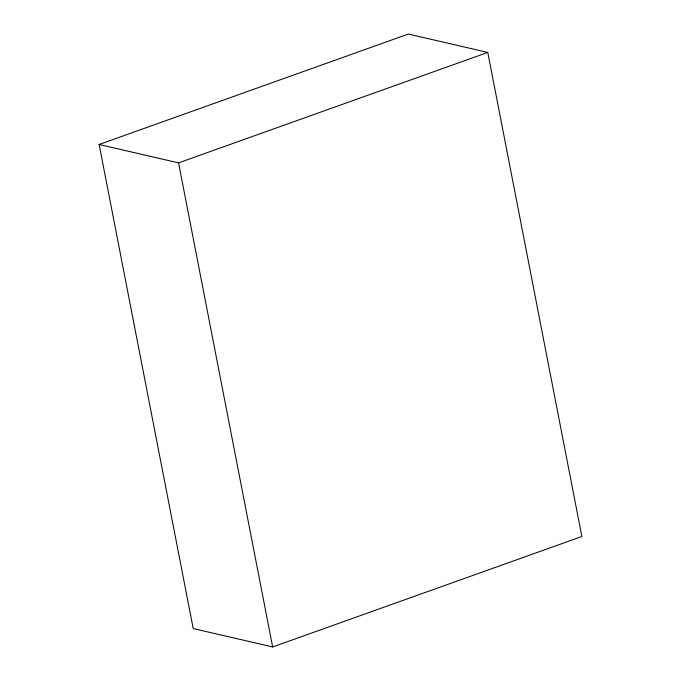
<?xml version="1.0" encoding="UTF-8"?>
<svg xmlns="http://www.w3.org/2000/svg" width="681" height="681" viewBox="0 0 681 681"><rect width="100%" height="100%" fill="white"/><g stroke="black" fill="none" stroke-linecap="round" stroke-linejoin="round"><path stroke-width="1.02" d="M99.128 144.5L408.345 34.05L487.775 52.428L581.872 536.5L272.655 646.95L193.225 628.572L99.128 144.5L178.558 162.87L487.775 52.428M178.558 162.87L272.655 646.95"/></g></svg>
